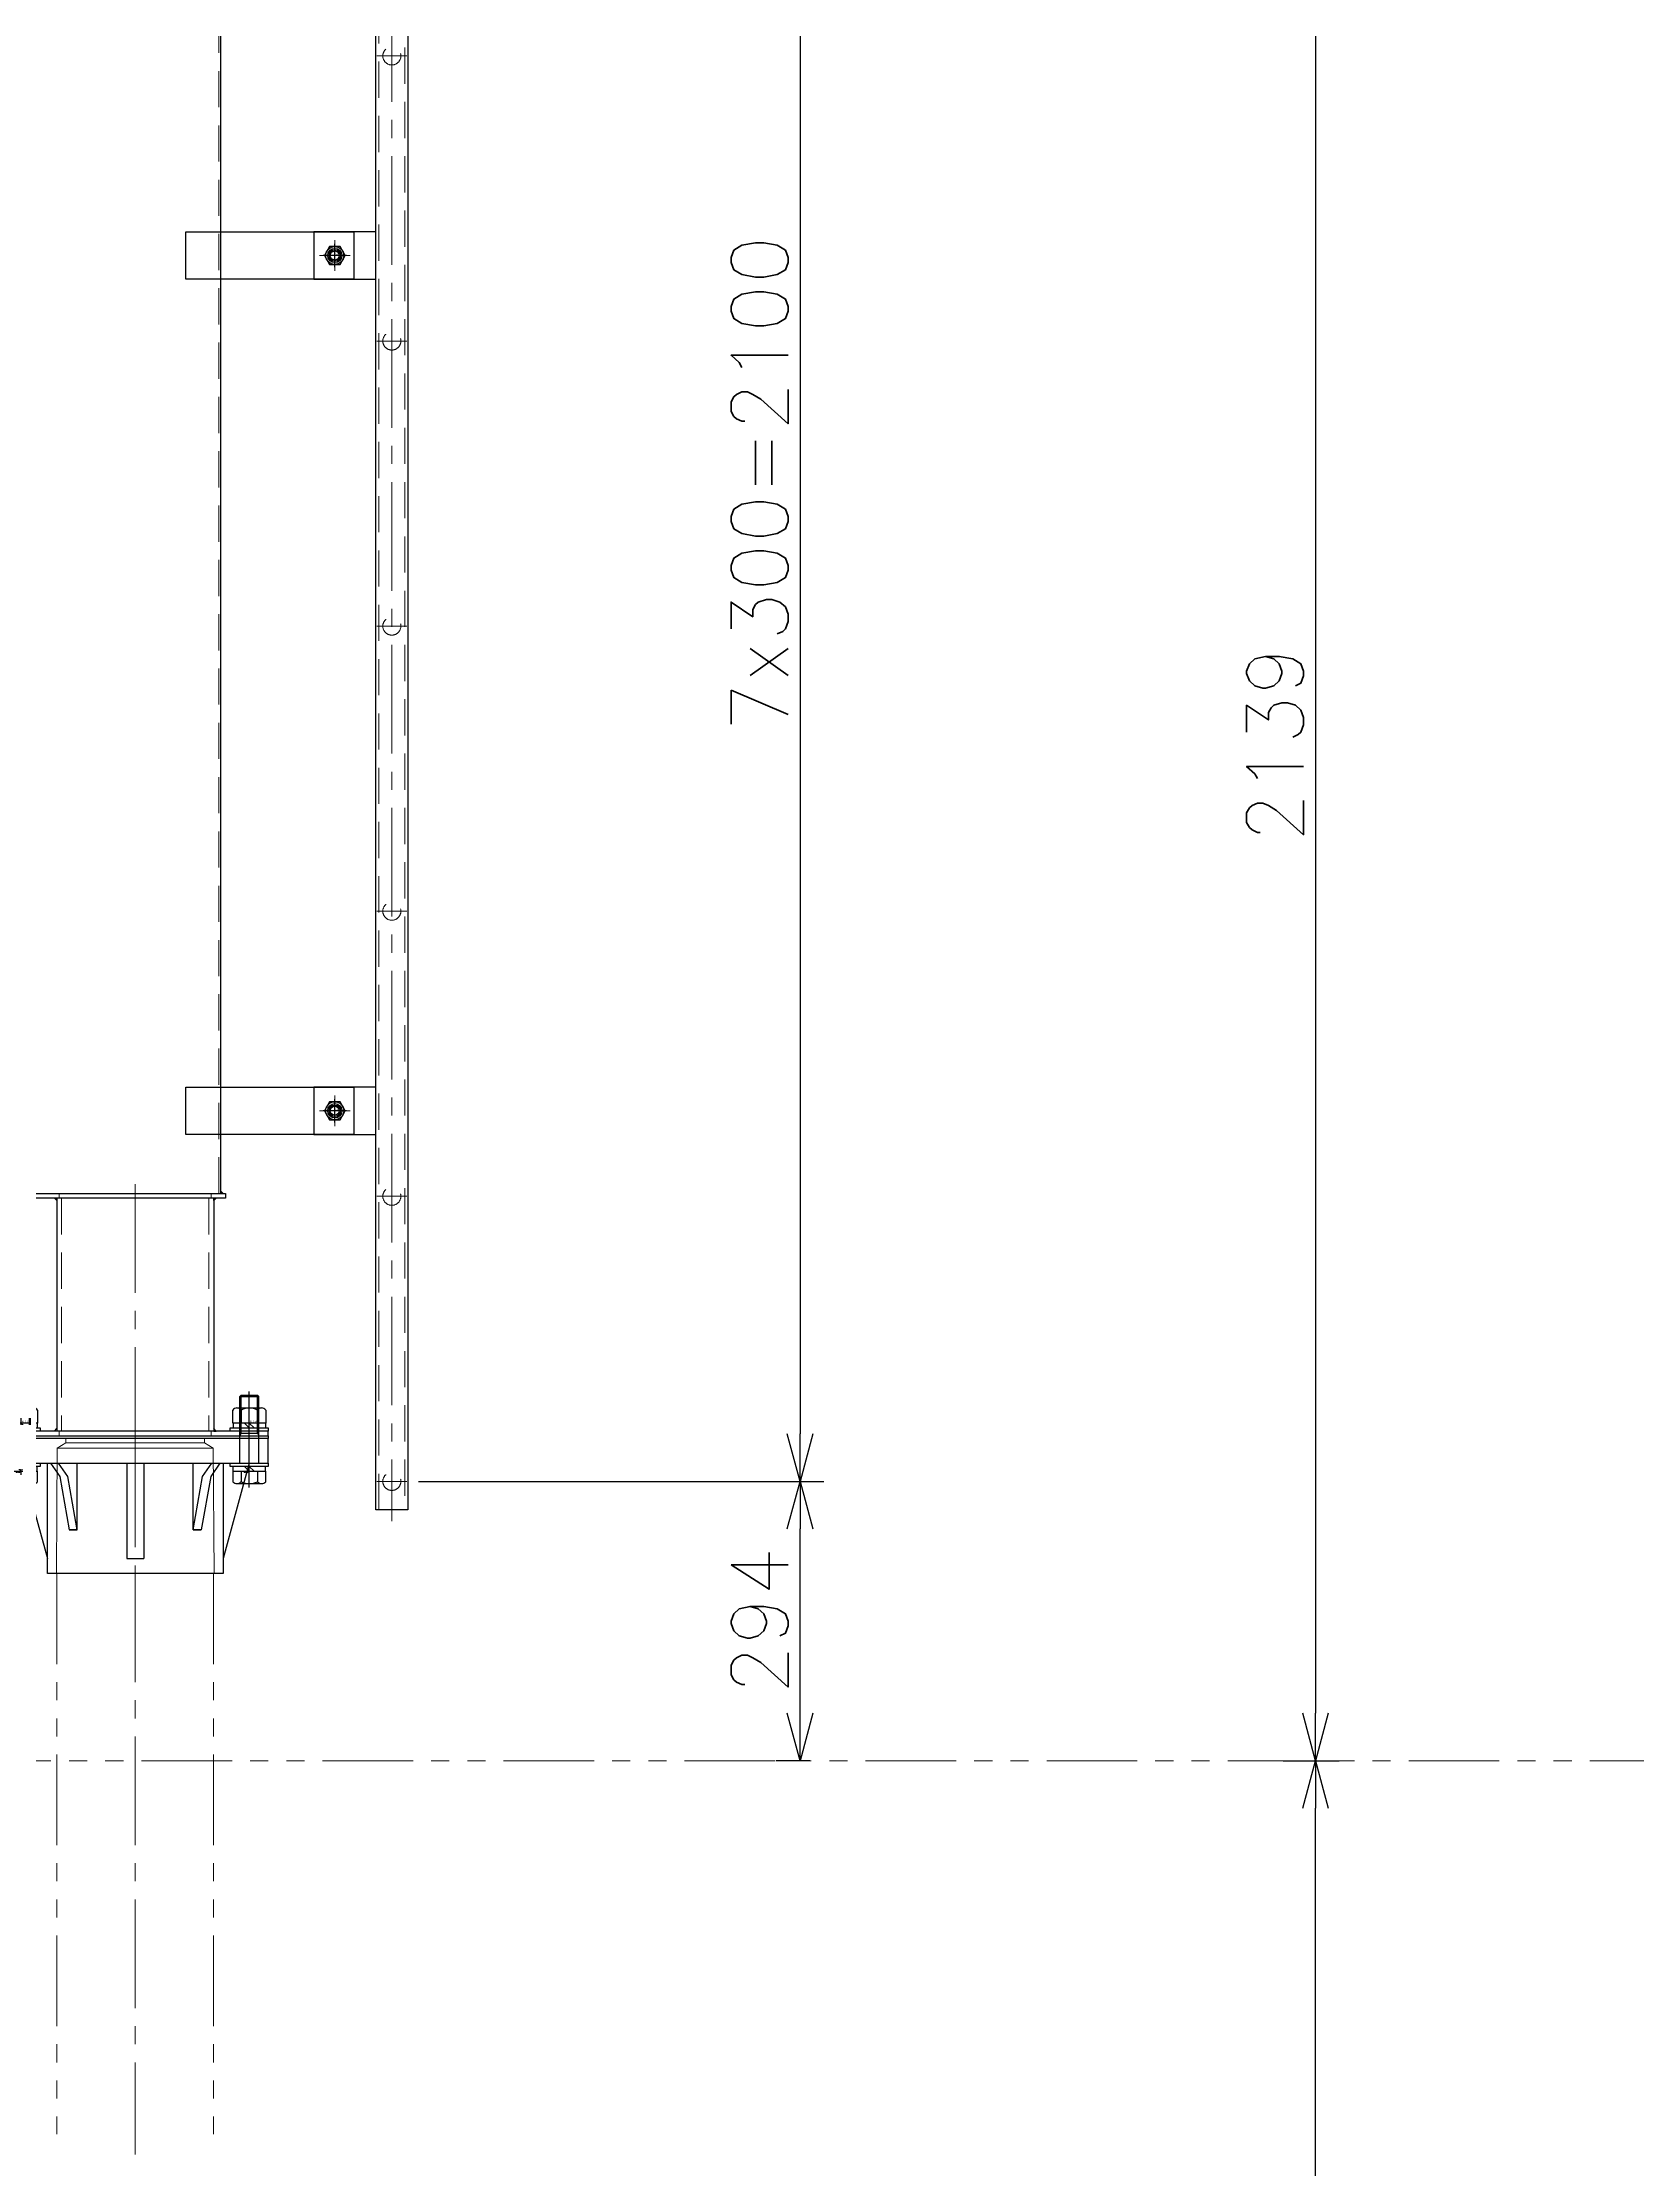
# Model space of a CAD drawing. Header units: millimetres. Extents: x -16130 to 36813, y -8099 to 27484.
# Drawn here: x 24980 to 26659, y 3878 to 6116 of the extents above; entities that cross this region are included whole.
import ezdxf

# ---------------------------------------------------------------- set-up
doc = ezdxf.new("R2010")
doc.units = ezdxf.units.MM
doc.header["$LTSCALE"] = 6
doc.header["$PDMODE"] = 99
doc.header["$PDSIZE"] = 1
for name, pattern in [('CENTER2', [28.575, 19.05, -3.175, 3.175, -3.175]), ('HIDDEN', [9.525, 6.35, -3.175]), ('PHANTOM2', [31.75, 15.875, -3.175, 3.175, -3.175, 3.175, -3.175])]:
    doc.linetypes.add(name, pattern=pattern)
for name, color, linetype, lineweight in [('04_HIDDEN', 2, 'HIDDEN', 13), ('05_CENTER', 4, 'CENTER2', 13), ('06_PHANTOM', 2, 'PHANTOM2', 13), ('08_DIM', 3, 'Continuous', 13)]:
    doc.layers.add(name, color=color, linetype=linetype, lineweight=lineweight)
doc.layers.add('10_DRAFT', color=8, linetype='Continuous', lineweight=0, plot=False)
doc.styles.add('KANJI0', font='txt.shx', dxfattribs={"width": 0.9, "height": 30, "bigfont": 'bigfont'})
doc.styles.add('KSS_TXT', font='txt.shx', dxfattribs={"bigfont": 'extfont2.shx'})
doc.dimstyles.new('KSS_DIM', dxfattribs={"dimtxt": 3, "dimasz": 2.5, "dimexe": 1.25, "dimexo": 0.625, "dimtad": 1, "dimdsep": 46, "dimtxsty": 'KSS_TXT', "dimblk": 'OPEN30', "dimcen": 0, "dimazin": 2, "dimtfac": 0.75, "dimtmove": 0, "dimatfit": 3, "dimldrblk": 'OPEN30', "dimfxl": 1, "dimtolj": 1, "dimarcsym": 0})

# ---------------------------------------------------------------- blocks, each defined once
blk = doc.blocks.new('A$C782A22E4_1_1_1')
at = {"color": 0}
for p, q in [((900, 5), (900, 1935)), ((727.4, 0), (727.4, -245)), ((892.6, 0), (892.6, -245))]:
    blk.add_line(p, q, dxfattribs=at)
for points in [[(863.3, 1017), (1040, 1017), (1040, 967), (863.3, 967)], [(863.3, 117), (1040, 117), (1040, 67), (863.3, 67)]]:
    blk.add_lwpolyline(points, close=True)
for points in [[(-905, 5), (905, 5), (905, 0), (-905, 0)], [(950, -245), (670, -245), (670, -250), (950, -250)]]:
    blk.add_lwpolyline(points, close=True, dxfattribs=at)
at = {"color": 3}
for points in [[(727.4, 0), (724.9, 0), (724.9, 0), (727.4, -2.5)], [(892.6, 0), (895.1, 0), (895.1, 0), (892.6, -2.5)], [(900, 5), (902.5, 5), (902.5, 5), (900, 7.5)], [(727.4, -245), (724.9, -245), (724.9, -245), (727.4, -242.5)], [(892.6, -245), (895.1, -245), (895.1, -245), (892.6, -242.5)]]:
    blk.add_lwpolyline(points, close=True, dxfattribs=at)
for centre in [(1020, 992), (1020, 92)]:
    blk.add_circle(centre, 7.5)
at = {"layer": '04_HIDDEN'}
for p, q in [((898, 5), (898, 2000)), ((730, 5), (730, 0)), ((732.4, 0), (732.4, -245)), ((887.6, 0), (887.6, -245)), ((890, 5), (890, 0)), ((730, -245), (730, -250)), ((890, -245), (890, -250))]:
    blk.add_line(p, q, dxfattribs=at)
at = {"layer": '05_CENTER'}
for p, q in [((1020, 975.8), (1020, 1008.2)), ((1003.8, 992), (1036.2, 992)), ((1003.8, 92), (1036.2, 92)), ((1020, 75.8), (1020, 108.2)), ((810, 14.7), (810, -258.4)), ((930, -236.4), (930, -258.4))]:
    blk.add_line(p, q, dxfattribs=at)
blk = doc.blocks.new('_Open30')
at = {"color": 0, "linetype": 'ByBlock', "lineweight": -2}
for p, q in [((-1, 0.268), (0, 0)), ((0, 0), (-1, -0.268)), ((0, 0), (-1, 0))]:
    blk.add_line(p, q, dxfattribs=at)
blk = doc.blocks.new('*D2432')
at = {"layer": '08_DIM', "color": 0, "lineweight": -2, "transparency": 16777216}
for p, q in [((26285.9, 4308.2), (26344.9, 4308.2)), ((26319.9, 1358.2), (26319.9, 4258.2)), ((26302.7, 1308.2), (26344.9, 1308.2))]:
    blk.add_line(p, q, dxfattribs=at)
at = {"layer": 'Defpoints', "color": 0, "transparency": 16777216}
for p in [(26273.4, 4308.2), (26319.9, 4308.2), (26290.2, 1308.2)]:
    blk.add_point(p, dxfattribs=at)
at = {"layer": '08_DIM', "color": 0, "lineweight": -2, "transparency": 16777216, "xscale": 50, "yscale": 50, "zscale": 50}
for p, rotation in [((26319.9, 4308.2), 90), ((26319.9, 1308.2), 270)]:
    blk.add_blockref('_Open30', p, dxfattribs=dict(at, rotation=rotation))
at = {"layer": '08_DIM', "color": 0, "transparency": 16777216, "insert": (26277.4, 2808.2), "char_height": 60, "attachment_point": 5, "rotation": 90, "style": 'KSS_TXT'}
blk.add_mtext('\\A1;3000', dxfattribs=at)
blk = doc.blocks.new('TSフランジ-JIS10K-150mma_1_1')
at = {"color": 0}
for p, q in [((-92.5, 26), (-92.5, 142)), ((-92.5, 142), (92.5, 142)), ((92.5, 142), (92.5, 26)), ((-120, 26), (-92.5, 126)), ((9, 126), (-9, 126)), ((-9, 26), (-9, 126)), ((9, 26), (9, 126)), ((120, 26), (92.5, 126)), ((-79.4, 39.8), (-69.5, 96)), ((-61, 96), (-70.9, 39.8)), ((-61, 96), (-69.5, 96)), ((-69.5, 96), (-61, 96)), ((-61, 96), (-61, 26)), ((61, 96), (61, 26)), ((61, 96), (70.9, 39.8)), ((61, 96), (69.5, 96)), ((69.5, 96), (61, 96)), ((79.4, 39.8), (69.5, 96)), ((140, 26), (-140, 26)), ((-140, 26), (-140, 0)), ((-89, 26), (-79.4, 39.8)), ((-70.9, 39.8), (-80.6, 26)), ((70.9, 39.8), (80.6, 26)), ((89, 26), (79.4, 39.8)), ((140, 0), (140, 26)), ((-140, 0), (140, 0))]:
    blk.add_line(p, q, dxfattribs=at)
at = {"layer": '05_CENTER', "color": 0}
for p, q in [((0, 0), (0, 142)), ((-120, -10.2), (-120, 36.5)), ((120, -10.2), (120, 36.5))]:
    blk.add_line(p, q, dxfattribs=at)
at = {"layer": '10_DRAFT'}
for p, q in [((-83, 142), (-82, 10)), ((83, 142), (82, 10)), ((-82, 10), (-73, 4.4)), ((-82, 10), (82, 10)), ((-73, 4.4), (73, 4.4)), ((-73, 0), (-73, 4.4)), ((82, 10), (73, 4.4)), ((73, 0), (73, 4.4))]:
    blk.add_line(p, q, dxfattribs=at)
blk = doc.blocks.new('M20Nza_1_1_1_1')
at = {"color": 0}
for p, q in [((-13, 24.3), (13, 24.3)), ((-17.3, 8.3), (-17.3, 22)), ((17.3, 8.3), (-17.3, 8.3)), ((-16.9, 8.3), (-16.9, 3.2)), ((-8.7, 22), (-8.7, 8.3)), ((-5.1, 8.3), (0, 3.2)), ((0, 8.3), (5.1, 3.2)), ((8.6, 8.3), (8.6, 22)), ((16.9, 8.3), (16.9, 3.2)), ((17.3, 22), (17.3, 8.3))]:
    blk.add_line(p, q, dxfattribs=at)
at = {"color": 0, "linetype": 'CENTER2'}
blk.add_line((0, 0), (0, 24.3), dxfattribs=at)
at = {"color": 0}
blk.add_lwpolyline([(-20, 3.2), (20, 3.2), (20, 0), (-20, 0)], close=True, dxfattribs=at)
for centre, radius, start, end in [((-13, 19.1), 5.19, 33.626, 146.374), ((0, 7), 17.3, 60, 120), ((13, 19.1), 5.19, 33.626, 146.374)]:
    blk.add_arc(centre, radius, start, end, dxfattribs=at)
at = {"layer": '10_DRAFT', "style": 'KANJI0', "width": 0.82}
blk.add_text('Ｍ２０', height=2.14, dxfattribs=at).set_placement((0.9, 8.6))
blk = doc.blocks.new('A$C00F631C8_1_1')
at = {"color": 0, "linetype": 'CENTER2'}
blk.add_line((0, 25.6), (0, -75.7), dxfattribs=at)
at = {"color": 0}
for p, q in [((-17.3, 19.5), (-17.3, 8.3)), ((17.3, 8.3), (-17.3, 8.3)), ((-16.9, 8.3), (-16.9, 3.2)), ((13, 21.3), (-13, 21.3)), ((-10, 0), (-10, -70.3)), ((-8.7, 8.3), (-8.7, 19.5)), ((-5.1, 8.3), (0, 3.2)), ((0, 8.3), (5.1, 3.2)), ((8.7, 8.3), (8.7, 19.5)), ((10, 0), (10, -70.3)), ((16.9, 8.3), (16.9, 3.2)), ((17.3, 8.3), (17.3, 19.5)), ((-8.6, -31.7), (-10, -29.4)), ((10, -31.7), (-10, -31.7)), ((-8.6, -31.7), (-8.6, -71.7)), ((8.6, -31.7), (10, -29.4)), ((8.6, -31.7), (8.6, -71.7)), ((-10, -70.3), (-8.6, -71.7)), ((10, -70.3), (-10, -70.3)), ((8.6, -71.7), (-8.6, -71.7)), ((8.6, -71.7), (10, -70.3))]:
    blk.add_line(p, q, dxfattribs=at)
blk.add_lwpolyline([(-20, 3.2), (20, 3.2), (20, 0), (-20, 0)], close=True, dxfattribs=at)
for centre, radius, start, end in [((-13, 15.3), 6, 44.6, 135.4), ((0, -0.6), 21.9, 66.6, 113.4), ((13, 15.3), 6, 44.6, 135.4)]:
    blk.add_arc(centre, radius, start, end, dxfattribs=at)
at = {"layer": '10_DRAFT', "style": 'KSS_TXT'}
blk.add_text('M20x80', height=1, dxfattribs=at).set_placement((0.4, 8.8))
blk = doc.blocks.new('A$C7E6418CA_1_1')
at = {"color": 3}
blk.add_lwpolyline([(-140, 0), (140, 0), (140, -3), (-140, -3)], close=True, dxfattribs=at)
at = {"layer": '05_CENTER'}
blk.add_line((0, -145), (0, -756.4), dxfattribs=at)
at = {"layer": '06_PHANTOM'}
for p, q in [((-82.5, -145), (-82.5, -734.8)), ((82.5, -145), (82.5, -734.8))]:
    blk.add_line(p, q, dxfattribs=at)
at = {"rotation": 180}
for p in [(-120, -29), (120, -29)]:
    blk.add_blockref('A$C00F631C8_1_1', p, dxfattribs=at)
for p in [(-120, 5), (120, 5)]:
    blk.add_blockref('M20Nza_1_1_1_1', p)
at = {"color": 4, "rotation": 180}
blk.add_blockref('TSフランジ-JIS10K-150mma_1_1', (0, -3), dxfattribs=at)
blk = doc.blocks.new('M12Nua_1_1_1')
at = {"color": 0, "linetype": 'CENTER2'}
for p, q in [((12.3, 0), (-12.3, 0)), ((0, -12.3), (0, 12.3))]:
    blk.add_line(p, q, dxfattribs=at)
at = {"color": 0}
for p, q in [((-5.5, 9.5), (-10.9, 0)), ((-10.9, 0), (-5.5, -9.5)), ((5.5, 9.5), (-5.5, 9.5)), ((11, 0), (5.5, 9.5)), ((5.5, -9.5), (11, 0)), ((-5.5, -9.5), (5.5, -9.5))]:
    blk.add_line(p, q, dxfattribs=at)
for radius in [9.48, 6, 4.75]:
    blk.add_circle((0, 0), radius, dxfattribs=at)
at = {"layer": '10_DRAFT', "style": 'KANJI0', "width": 0.82}
blk.add_text('Ｍ１２', height=1.5, dxfattribs=at).set_placement((0.3, 0.1))
blk = doc.blocks.new('A$C2B0A611A_1_1_1')
for p, q in [((43, -745), (43, 2736.9)), ((77, 2736.9), (77, -745)), ((77, -745), (43, -745))]:
    blk.add_line(p, q)
for points in [[(43, 600), (-22, 600), (-22, 550), (43, 550)], [(43, -300), (-22, -300), (-22, -350), (43, -350)]]:
    blk.add_lwpolyline(points, close=True)
for centre in [(0, 575), (0, -325)]:
    blk.add_circle(centre, 7.5)
at = {"layer": '04_HIDDEN'}
for p, q in [((46.2, -745), (46.2, 2736.9)), ((73.8, 2736.9), (73.8, -745))]:
    blk.add_line(p, q, dxfattribs=at)
for centre in [(60, 785), (60, 485), (60, 185), (60, -115), (60, -415), (60, -715)]:
    blk.add_circle(centre, 9.5, dxfattribs=at)
at = {"layer": '05_CENTER'}
for p, q in [((60, 2736.9), (60, -756.9)), ((44.3, 785), (75.7, 785)), ((0, 558.8), (0, 591.2)), ((16.2, 575), (-16.2, 575)), ((44.3, 485), (75.7, 485)), ((44.3, 185), (75.7, 185)), ((44.3, -115), (75.7, -115)), ((0, -341.2), (0, -308.8)), ((16.2, -325), (-16.2, -325)), ((44.3, -415), (75.7, -415)), ((44.3, -715), (75.7, -715))]:
    blk.add_line(p, q, dxfattribs=at)
blk = doc.blocks.new('A$C60555717_1_1')
for name, p in [('A$C2B0A611A_1_1_1', (0, -1475)), ('M12Nua_1_1_1', (0, -900)), ('M12Nua_1_1_1', (0, -1800))]:
    blk.add_blockref(name, p)
blk = doc.blocks.new('*D2437')
at = {"layer": '08_DIM', "color": 0, "lineweight": -2, "transparency": 16777216}
for p, q in [((26146.4, 6447.2), (26344.9, 6447.2)), ((26319.9, 6397.2), (26319.9, 4358.2)), ((26285.9, 4308.2), (26344.9, 4308.2))]:
    blk.add_line(p, q, dxfattribs=at)
at = {"layer": 'Defpoints', "color": 0, "transparency": 16777216}
for p in [(26133.9, 6447.2), (26273.4, 4308.2), (26319.9, 4308.2)]:
    blk.add_point(p, dxfattribs=at)
at = {"layer": '08_DIM', "color": 0, "lineweight": -2, "transparency": 16777216, "xscale": 50, "yscale": 50, "zscale": 50}
for p, rotation in [((26319.9, 6447.2), 90), ((26319.9, 4308.2), 270)]:
    blk.add_blockref('_Open30', p, dxfattribs=dict(at, rotation=rotation))
at = {"layer": '08_DIM', "color": 0, "transparency": 16777216, "insert": (26277.4, 5377.7), "char_height": 60, "attachment_point": 5, "rotation": 90, "style": 'KSS_TXT'}
blk.add_mtext('\\A1;2139', dxfattribs=at)
blk = doc.blocks.new('*D2439')
at = {"layer": '08_DIM', "color": 0, "lineweight": -2, "transparency": 16777216}
for p, q in [((25376, 6702.2), (25802.4, 6702.2)), ((25777.4, 6652.2), (25777.4, 4652.2)), ((25376, 4602.2), (25802.4, 4602.2))]:
    blk.add_line(p, q, dxfattribs=at)
at = {"layer": 'Defpoints', "color": 0, "transparency": 16777216}
for p in [(25363.5, 6702.2), (25363.5, 4602.2), (25777.4, 4602.2)]:
    blk.add_point(p, dxfattribs=at)
at = {"layer": '08_DIM', "color": 0, "lineweight": -2, "transparency": 16777216, "xscale": 50, "yscale": 50, "zscale": 50}
for p, rotation in [((25777.4, 6702.2), 90), ((25777.4, 4602.2), 270)]:
    blk.add_blockref('_Open30', p, dxfattribs=dict(at, rotation=rotation))
at = {"layer": '08_DIM', "color": 0, "transparency": 16777216, "insert": (25734.9, 5652.2), "char_height": 60, "attachment_point": 5, "rotation": 90, "style": 'KSS_TXT'}
blk.add_mtext('\\A1;7x300=2100', dxfattribs=at)
blk = doc.blocks.new('*D2440')
at = {"layer": '08_DIM', "color": 0, "lineweight": -2, "transparency": 16777216}
for p, q in [((25376, 4602.2), (25802.4, 4602.2)), ((25777.4, 4358.2), (25777.4, 4552.2)), ((25787.8, 4308.2), (25752.4, 4308.2))]:
    blk.add_line(p, q, dxfattribs=at)
at = {"layer": 'Defpoints', "color": 0, "transparency": 16777216}
for p in [(25363.5, 4602.2), (25777.4, 4602.2), (25800.3, 4308.2)]:
    blk.add_point(p, dxfattribs=at)
at = {"layer": '08_DIM', "color": 0, "lineweight": -2, "transparency": 16777216, "xscale": 50, "yscale": 50, "zscale": 50}
for p, rotation in [((25777.4, 4602.2), 90), ((25777.4, 4308.2), 270)]:
    blk.add_blockref('_Open30', p, dxfattribs=dict(at, rotation=rotation))
at = {"layer": '08_DIM', "color": 0, "transparency": 16777216, "insert": (25734.9, 4455.2), "char_height": 60, "attachment_point": 5, "rotation": 90, "style": 'KSS_TXT'}
blk.add_mtext('\\A1;294', dxfattribs=at)

msp = doc.modelspace()

# ---------------------------------------------------------------- linework, layer by layer
at = {"layer": '06_PHANTOM'}
msp.add_line((22226.97295, 4308.1782), (30285.75226, 4308.1782), dxfattribs=at)

# ---------------------------------------------------------------- block references
for name, p in [('A$C60555717_1_1', (25287.87493, 6792.1782)), ('A$C782A22E4_1_1_1', (24267.87493, 4900.1782)), ('A$C7E6418CA_1_1', (25077.87493, 4650.1782))]:
    msp.add_blockref(name, p)

# ---------------------------------------------------------------- dimensions: what is measured, and where the dimension line sits
at = {"layer": '08_DIM'}
dim = msp.add_linear_dim(base=(25777.43667, 4602.1782), p1=(25363.54365, 6702.1782), p2=(25363.54365, 4602.1782), angle=90, text='7x300=<>', dimstyle='KSS_DIM', override={"dimscale": 20}, dxfattribs=at)
dim.commit()
dim.dimension.update_dxf_attribs({"geometry": '*D2439', "text_midpoint": (25734.93667, 5652.1782)})
at = {"layer": '08_DIM', "color": 1}
for base, p1, p2, picture, middle in [((26319.90632, 4308.1782), (26133.87476, 6447.1782), (26273.40951, 4308.1782), '*D2437', (26277.40632, 5377.6782)), ((25777.43667, 4602.1782), (25800.29906, 4308.1782), (25363.54365, 4602.1782), '*D2440', (25734.93667, 4455.1782))]:
    dim = msp.add_linear_dim(base=base, p1=p1, p2=p2, angle=90, dimstyle='KSS_DIM', override={"dimscale": 20}, dxfattribs=at)
    dim.commit()
    dim.dimension.update_dxf_attribs({"geometry": picture, "text_midpoint": middle})
at = {"layer": '08_DIM'}
dim = msp.add_linear_dim(base=(26319.90632, 4308.1782), p1=(26290.23833, 1308.1782), p2=(26273.40951, 4308.1782), angle=90, dimstyle='KSS_DIM', override={"dimscale": 20}, dxfattribs=at)
dim.commit()
dim.dimension.update_dxf_attribs({"geometry": '*D2432', "text_midpoint": (26277.40632, 2808.1782)})

doc.saveas('drawing.dxf')
